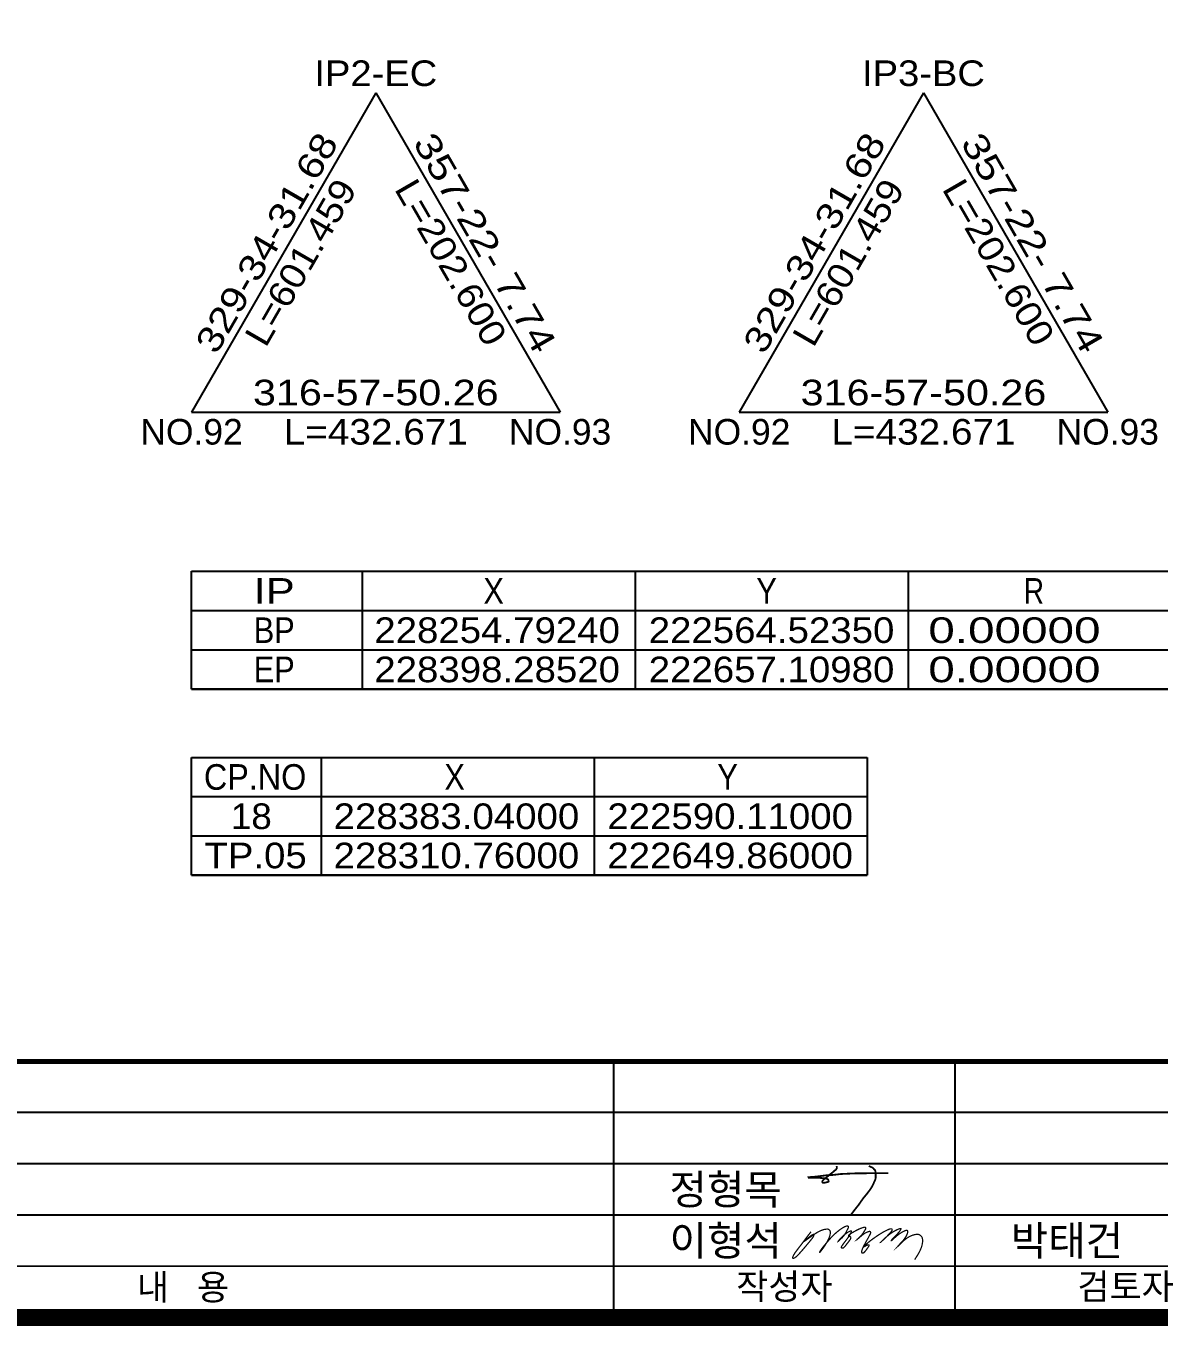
# Model space of a CAD drawing. Extents: x 224102 to 224943, y 224653 to 225247.
# Drawn here: x 224503.6 to 224636.4, y 224671.6 to 224823.9 of the extents above; entities that cross this region are included whole.
import ezdxf
from ezdxf.enums import TextEntityAlignment as Align

# ---------------------------------------------------------------- set-up
doc = ezdxf.new("R2010")
doc.units = 0
doc.header["$LTSCALE"] = 10
doc.header["$MEASUREMENT"] = 0
for name, color, linetype in [('CA-LEAL', 1, 'CONTINUOUS'), ('CA-LEAT', 3, 'CONTINUOUS'), ('CA-TABL-LIN1', 4, 'CONTINUOUS'), ('CA-TABL-LIN2', 1, 'CONTINUOUS'), ('CA-TABL-TEX1', 6, 'CONTINUOUS'), ('CA-TABL-TEX2', 3, 'CONTINUOUS'), ('CV-TABL-LIN1', 4, 'CONTINUOUS'), ('CV-TABL-LIN2', 1, 'CONTINUOUS'), ('CV-TABL-TEX1', 6, 'CONTINUOUS'), ('CV-TABL-TEX2', 3, 'CONTINUOUS'), ('CX-BORD', 3, 'CONTINUOUS'), ('CX-BORD-LIN1', 4, 'CONTINUOUS'), ('CX-BORD-LIN2', 3, 'CONTINUOUS'), ('CX-BORD-TEX2', 7, 'CONTINUOUS'), ('CX-BORD-TEX3', 6, 'CONTINUOUS')]:
    doc.layers.add(name, color=color, linetype=linetype)
doc.styles.get("Standard").update_dxf_attribs({"font": 'Dotum.ttf'})
doc.styles.add('TB_TEXT', font='Dotum.ttf')
doc.styles.add('TB_WBTXT', font='Dotum.ttf')
doc.styles.add('TB_WMTXT', font='Dotum.ttf')

# ---------------------------------------------------------------- blocks, each defined once
blk = doc.blocks.new('CXBLKA1-KHCA1')
at = {"layer": 'CX-BORD-LIN1', "const_width": 2}
blk.add_lwpolyline([(796, -2.273736754432321e-12), (0, 0), (0, 553.9999999999995), (795.9999999999995, 553.9999999999995)], close=True, dxfattribs=at)
at = {"layer": 'CX-BORD-LIN1'}
for points, const_width in [([(796, 30.00000000000098), (0, 29.99999999999869)], 0.6), ([(566, 6.000000000000252), (270, 5.9999999999993)], 0.2)]:
    blk.add_lwpolyline(points, dxfattribs=dict(at, const_width=const_width))
for points in [[(446, 3.907985046680551e-13), (446, 29.99999999999992)], [(486, 3.019806626980426e-13), (486, 30.00000000000006)]]:
    blk.add_lwpolyline(points, dxfattribs=at)
at = {"layer": 'CX-BORD-LIN2'}
for points in [[(566, 24.00000000000025), (270, 23.9999999999993)], [(566, 18.00000000000136), (270, 18.00000000000041)], [(566, 12.00000000000136), (270, 12.00000000000041)]]:
    blk.add_lwpolyline(points, dxfattribs=at)
at = {"layer": 'CX-BORD-LIN1', "style": 'TB_TEXT'}
for tag, height, p in [('TR_RNUM4', 3, (285.105116618196, 26.63656332936284)), ('TR_RDAT4', 3.5, (317.5, 26.99999999999994)), ('TR_DGN4', 3.5, (459.1184542177598, 26.99999999999993)), ('TR_CHK4', 3.5, (499.1184542177598, 26.99999999999993)), ('TR_APP4', 3.5, (539.1184542177598, 27.00000000000016)), ('TR_RNUM3', 3, (285.105116618196, 20.63656332936395)), ('TR_RDAT3', 3.5, (317.5, 21.00000000000105)), ('TR_DGN3', 3.5, (459.1184542177598, 21.00000000000104)), ('TR_CHK3', 3.5, (499.1184542177598, 21.00000000000104)), ('TR_APP3', 3.5, (539.1184542177598, 21.00000000000126)), ('TR_RDAT2', 3.5, (317.5, 15.00000000000105)), ('TR_DGN2', 3.5, (459.1184542177598, 15.00000000000104)), ('TR_CHK2', 3.5, (499.1184542177598, 15.00000000000104)), ('TR_APP2', 3.5, (539.1184542177598, 15.00000000000126)), ('TR_RNUM2', 3, (285.105116618196, 14.63656332936395)), ('TR_RDAT1', 3.5, (317.5, 8.999999999999943)), ('TR_DGN1', 3.5, (459.1184542177598, 8.999999999999929)), ('TR_CHK1', 3.5, (499.1184542177598, 8.999999999999929)), ('TR_APP1', 3.5, (539.1184542177598, 9.000000000000156)), ('TR_RNUM1', 3, (285.105116618196, 8.636563329362843))]:
    blk.add_attdef(tag, text='', height=height, dxfattribs=at).set_placement(p, align=Align.MIDDLE_CENTER)
for tag, p in [('TR_RCON4', (342.3033138082337, 26.99999999999994)), ('TR_RCON3', (342.3033138082337, 21.00000000000105)), ('TR_RCON2', (342.3033138082337, 15.00000000000105)), ('TR_RCON1', (342.3033138082337, 8.999999999999943))]:
    blk.add_attdef(tag, text='', height=3.5, dxfattribs=at).set_placement(p, align=Align.MIDDLE_LEFT)
at = {"layer": 'CX-BORD-LIN2', "style": 'TB_TEXT'}
blk.add_attdef('TD_VERSION', text='', height=3, rotation=90, dxfattribs=at).set_placement((800.499999405456, 48.01489921212271), align=Align.MIDDLE_CENTER)
at = {"layer": 'CX-BORD-TEX2', "style": 'TB_WMTXT'}
for tag, height, p in [('TB_CNAME', 5, (15.34476638720071, 531.8324131479244)), ('TB_CSCOP', 4, (16.63456755316156, 523.8324131479244))]:
    blk.add_attdef(tag, text='', height=height, dxfattribs=at).set_placement(p, align=Align.BOTTOM_LEFT)
at = {"layer": 'CX-BORD-TEX2', "style": 'TB_WBTXT'}
for tag, height, p in [('TB_MTITIL', 10, (398, 533.326413560618)), ('TB_STITL', 7, (398, 518.326413560618))]:
    blk.add_attdef(tag, text='', height=height, dxfattribs=at).set_placement(p, align=Align.MIDDLE_CENTER)
at = {"layer": 'CX-BORD-TEX3', "style": 'TB_TEXT'}
for s, p in [('내   용', (395.5, 3.584115170363834)), ('작성자', (466, 3.662000000000319)), ('검토자', (506, 3.662000000000432))]:
    blk.add_text(s, height=3, dxfattribs=at).set_placement(p, align=Align.MIDDLE)
for tag, height, p in [('TD_DCOMP', 4.5, (217.5, 24.99999999999931)), ('TD_CSECT', 4.5, (611, 24.99999999999896)), ('TD_DNAME_TOP', 4.5, (755, 24.99999999999912)), ('TD_DNAME_MAIN', 4.5, (755, 19.00715491911868)), ('TD_CCOMP', 4.5, (217.5, 14.99999999999931)), ('TD_HSCAL', 4.5, (626.6991483434026, 15.23515171695612)), ('TD_VSCAL', 4.5, (655.7793615572627, 15.23515171695612)), ('TD_DNAME_BOT', 3, (755, 13.65422715006187)), ('TD_CNAME', 4.5, (65, 5.752181573154171)), ('TD_FIELD', 4.5, (182.5, 5.52709622435755)), ('TD_CSTEP', 4.5, (253.2440000000001, 5.527096224357066)), ('TD_DWGCODE', 4.5, (641, 5.385823260720159)), ('TD_DWGNO', 4.5, (755, 5.385823260720144))]:
    blk.add_attdef(tag, text='', height=height, dxfattribs=at).set_placement(p, align=Align.MIDDLE_CENTER)
at = {"layer": 'CX-BORD-TEX3', "style": 'TB_TEXT', "width": 0.9}
blk.add_attdef('TD_CDIST', text='', height=4.5, dxfattribs=at).set_placement((656, 24.99999999999902), align=Align.MIDDLE_CENTER)

msp = doc.modelspace()

# ---------------------------------------------------------------- linework, layer by layer
at = {"layer": 'CA-LEAL', "linetype": 'Continuous'}
for p, q in [((224544.6225135029, 224816.0562249273), (224523.022513503, 224778.6439269272)), ((224544.6225135029, 224816.0562249273), (224566.222513503, 224778.6439269273)), ((224608.8225135029, 224816.0562247158), (224587.222513503, 224778.6439267157)), ((224608.8225135029, 224816.0562247158), (224630.422513503, 224778.6439267158)), ((224523.022513503, 224778.6439269272), (224566.222513503, 224778.6439269273)), ((224587.222513503, 224778.6439267157), (224630.422513503, 224778.6439267158))]:
    msp.add_line(p, q, dxfattribs=at)
at = {"layer": 'CA-TABL-LIN1'}
for p, q in [((224523.0225148185, 224759.9989892766), (224691.0225144212, 224759.999003162)), ((224523.0225157922, 224746.1989892766), (224523.0225148185, 224759.9989892766)), ((224543.0225144212, 224759.9989910264), (224543.0225153948, 224746.1989910263)), ((224523.0225151431, 224755.3989892766), (224691.0225147457, 224755.3990031619)), ((224523.0225157922, 224746.1989892766), (224691.0225153949, 224746.1990031619)), ((224691.0225153949, 224746.1990031619), (224523.0225157922, 224746.1989892766))]:
    msp.add_line(p, q, dxfattribs=at)
at = {"layer": 'CA-TABL-LIN2'}
for p, q in [((224575.0225144212, 224759.9989936228), (224575.0225153949, 224746.1989936228)), ((224607.0225144212, 224759.9989962193), (224607.0225153949, 224746.1989962193)), ((224523.0225154677, 224750.7989892765), (224691.0225150703, 224750.799003162))]:
    msp.add_line(p, q, dxfattribs=at)
at = {"layer": 'CV-TABL-LIN1'}
for p, q in [((224523.0225173303, 224724.3989892766), (224523.0225163566, 224738.1989892766)), ((224523.0225163566, 224738.1989892766), (224602.2225163566, 224738.1989892767)), ((224538.2225163566, 224738.1989892766), (224538.2225173303, 224724.3989892766)), ((224602.2225163566, 224738.1989892767), (224602.2225173303, 224724.3989892767)), ((224523.0225166812, 224733.5989892766), (224602.2225166812, 224733.5989892767)), ((224523.0225173303, 224724.3989892766), (224602.2225173303, 224724.3989892767)), ((224602.2225173303, 224724.3989892767), (224523.0225173303, 224724.3989892766))]:
    msp.add_line(p, q, dxfattribs=at)
at = {"layer": 'CV-TABL-LIN2'}
for p, q in [((224570.2225163566, 224738.1989892767), (224570.2225173303, 224724.3989892767)), ((224523.0225170057, 224728.9989892766), (224602.2225170057, 224728.9989892767))]:
    msp.add_line(p, q, dxfattribs=at)
at = {"layer": 'CX-BORD-LIN1'}
for points, const_width in [([(224595.2271587302, 224688.9958963218), (224596.1854992985, 224689.0661957062), (224597.4545958079, 224689.2289471662), (224598.1993647137, 224689.2678971245), (224599.123285656, 224689.3761965636), (224599.7511433623, 224689.4064905413), (224600.8639679992, 224689.4540951772), (224604.711809725, 224689.484454306)], 0.2099999999999999), ([(224598.644935774, 224690.3145612848), (224598.6576149999, 224690.1836146574), (224598.6702942257, 224690.124477618), (224598.6533882462, 224690.0399954816), (224598.6153516039, 224689.9639621452), (224598.5688614542, 224689.8837044088), (224598.399806835, 224689.7738778269), (224598.1631303683, 224689.5584497147), (224597.7235893937, 224689.2289706206), (224597.4869129268, 224688.9966462114), (224597.292499856, 224688.8488026356), (224597.1488036885, 224688.7643211507), (224597.068502615, 224688.6671671173), (224597.0051075211, 224688.5869093809), (224596.9670698436, 224688.498203496), (224596.9712965972, 224688.4263939081), (224597.0135599932, 224688.3545843202), (224597.0515976707, 224688.3419124232), (224597.2248780084, 224688.3545843202), (224597.2967266097, 224688.3714812687), (224597.5756664725, 224688.4348420566), (224597.677099244, 224688.4686353021), (224597.7024576956, 224688.502427896), (224597.698230942, 224688.5869093809), (224597.677099244, 224688.6756152658), (224597.6306090943, 224688.7474248537), (224597.5883456983, 224688.7854418477), (224597.474233701, 224688.8234581901), (224597.3432167594, 224688.8656989326), (224597.2206522899, 224688.8910440296), (224597.0431451986, 224688.8910440296), (224596.7768835264, 224688.916388475), (224595.8579553916, 224688.9457833669), (224595.2704914958, 224688.9500071154)], 0.2099999999999999), ([(224602.4168802005, 224690.3153776286), (224602.637712811, 224690.2158403664), (224602.7719451083, 224690.1595797499), (224602.8672059705, 224690.1033191334), (224602.953807319, 224690.0340758489), (224603.0428020681, 224689.9123051083), (224603.1400784801, 224689.828542892), (224603.1969476237, 224689.7073865267), (224603.2104167131, 224689.5473407936), (224603.2184727007, 224688.9214832943), (224603.1993265314, 224688.8114527893), (224603.144281424, 224688.6511901029), (224603.0844495154, 224688.5315915014), (224603.0629099456, 224688.4837516699), (224602.9360566099, 224688.1956969744), (224602.7852816911, 224687.891915445), (224602.5362727931, 224687.5057411763), (224602.2036087481, 224687.0727936001), (224601.8127515287, 224686.6028049942), (224601.5734249297, 224686.2727121764), (224601.1973711826, 224685.7306462113), (224600.8024818285, 224685.242683057), (224600.3205190712, 224684.6077500037)], 0.2099999999999999), ([(224595.639763609, 224682.6138526511), (224595.5865229789, 224682.5480529701), (224595.5190354193, 224682.4621069252), (224595.4396269401, 224682.3592922389), (224595.3506235517, 224682.2428866334), (224595.2543512641, 224682.1161678312), (224595.1531360874, 224681.9824135547), (224595.0493040318, 224681.8449015259), (224594.9451811074, 224681.7069094674), (224594.842763201, 224681.5712501481), (224594.742725706, 224681.4388765228), (224594.6454138921, 224681.3102765928), (224594.5511730294, 224681.1859383597), (224594.4603483879, 224681.0663498247), (224594.3732852375, 224680.9519989894), (224594.2903288482, 224680.8433738549), (224594.2118244899, 224680.7409624229), (224594.1380294916, 224680.6450627616), (224594.0688494189, 224680.5552132079), (224594.0041018964, 224680.4707621656), (224593.9436045487, 224680.3910580384), (224593.8871750004, 224680.3154492302), (224593.8346308761, 224680.2432841447), (224593.7857898005, 224680.1739111858), (224593.7404693981, 224680.1066787573), (224593.6985329392, 224680.0411294133), (224593.6600262767, 224679.9775823095), (224593.625040909, 224679.9165507518), (224593.5936683346, 224679.8585480461), (224593.566000052, 224679.8040874986), (224593.5421275596, 224679.7536824151), (224593.5221423559, 224679.7078461017), (224593.5061359395, 224679.6670918642), (224593.4941663214, 224679.6317822983), (224593.4861575639, 224679.6016771563), (224593.4820002418, 224679.5763854806), (224593.4815849297, 224679.5555163132), (224593.4848022027, 224679.5386786962), (224593.4915426355, 224679.5254816718), (224593.5016968029, 224679.515534282), (224593.5151552797, 224679.508445569), (224593.5318118359, 224679.5039291887), (224593.5515730213, 224679.5021172526), (224593.5743485811, 224679.5032464862), (224593.6000482602, 224679.5075536146), (224593.6285818035, 224679.5152753633), (224593.6598589561, 224679.5266484578), (224593.693789463, 224679.5419096233), (224593.7302830692, 224679.5612955853), (224593.7694371452, 224679.5852163642), (224593.8120995634, 224679.6147751627), (224593.8593058217, 224679.6512484782), (224593.9120914182, 224679.6959128082), (224593.9714918506, 224679.7500446505), (224594.038542617, 224679.8149205026), (224594.1142792153, 224679.8918168623), (224594.1997371434, 224679.982010227), (224594.2953796448, 224680.086068372), (224594.3993809455, 224680.2017241824), (224594.5093430171, 224680.3260018211), (224594.6228678311, 224680.455925451), (224594.7375573591, 224680.5885192349), (224594.8510135727, 224680.7208073355), (224594.9608384433, 224680.8498139157), (224595.0646339427, 224680.9725631382), (224595.1604834199, 224681.0866495981), (224595.2483957351, 224681.1919496187), (224595.3288611259, 224681.2889099556), (224595.40236983, 224681.3779773645), (224595.469412085, 224681.4595986008), (224595.5304781288, 224681.5342204201), (224595.5860581989, 224681.6022895781), (224595.6366425331, 224681.6642528303), (224595.6826791255, 224681.7205924008), (224595.7244469964, 224681.7719323888), (224595.7621829226, 224681.8189323617), (224595.7961236807, 224681.8622518874), (224595.8265060475, 224681.9025505335), (224595.8535667996, 224681.9404878676), (224595.877542714, 224681.9767234573), (224595.8986705673, 224682.0119168703), (224595.9171747708, 224682.0465592293), (224595.9332302735, 224682.0804678761), (224595.9469996592, 224682.1132917079), (224595.9586455117, 224682.1446796215), (224595.9683304144, 224682.1742805139), (224595.9762169513, 224682.2017432821), (224595.9824677057, 224682.2267168229), (224595.9872452616, 224682.2488500335), (224595.9906277157, 224682.2678627482), (224595.9923552176, 224682.283758552), (224595.9920834299, 224682.2966119672), (224595.9894680153, 224682.3064975163), (224595.9841646366, 224682.3134897216), (224595.9758289564, 224682.3176631056), (224595.9641166373, 224682.3190921906), (224595.9486833422, 224682.3178514991), (224595.9292329527, 224682.3139393018), (224595.9056622266, 224682.3070488633), (224595.8779161406, 224682.296797196), (224595.8459396715, 224682.2828013127), (224595.8096777961, 224682.2646782264), (224595.7690754912, 224682.2420449496), (224595.7240777335, 224682.2145184951), (224595.6746294997, 224682.1817158756), (224595.6207455218, 224682.1434101287), (224595.5627195519, 224682.0999983913), (224595.5009150972, 224682.0520338251), (224595.4356956648, 224682.0000695919), (224595.3674247619, 224681.9446588533), (224595.2964658958, 224681.8863547711), (224595.2231825737, 224681.825710507), (224595.1479383027, 224681.7632792228), (224595.0717863005, 224681.7000900624), (224594.9985386264, 224681.6390760995), (224594.9326970502, 224681.5836463897), (224594.8787633417, 224681.5372099891), (224594.8412392707, 224681.5031759533), (224594.8246266068, 224681.4849533381), (224594.83342712, 224681.4859511995), (224594.8721425799, 224681.5095785933), (224594.943544194, 224681.557907894), (224595.0434809194, 224681.6276647518), (224595.1660711512, 224681.714238135), (224595.3054332841, 224681.8130170127), (224595.455685713, 224681.9193903534), (224595.6109468327, 224682.0287471258), (224595.7653350382, 224682.1364762987), (224595.9129687243, 224682.2379668409), (224596.0491764224, 224682.3295140527), (224596.1741272095, 224682.4110385622), (224596.2892002994, 224682.4833673289), (224596.3957749056, 224682.5473273125), (224596.4952302419, 224682.6037454727), (224596.5889455218, 224682.6534487692), (224596.678299959, 224682.6972641617), (224596.7646727671, 224682.7360186098), (224596.8491438466, 224682.7704327295), (224596.931595845, 224682.8008017635), (224597.0116120967, 224682.8273146102), (224597.088775936, 224682.8501601685), (224597.1626706975, 224682.8695273372), (224597.2328797152, 224682.8856050149), (224597.2989863238, 224682.8985821005), (224597.3605738575, 224682.9086474929), (224597.4173524846, 224682.9159461873), (224597.4695397083, 224682.9204475656), (224597.5174798658, 224682.9220771063), (224597.5615172944, 224682.9207602877), (224597.6019963312, 224682.9164225887), (224597.6392613133, 224682.9089894875), (224597.6736565781, 224682.8983864626), (224597.7055264626, 224682.8845389926), (224597.735148951, 224682.8674461502), (224597.7625366164, 224682.8474013854), (224597.7876356784, 224682.8247717425), (224597.8103923571, 224682.7999242655), (224597.8307528723, 224682.773225999), (224597.848663444, 224682.7450439873), (224597.864070292, 224682.7157452742), (224597.8769196363, 224682.6856969044), (224597.8871786112, 224682.6551231825), (224597.8948980091, 224682.6236774557), (224597.9001495368, 224682.5908703316), (224597.903004901, 224682.5562124179), (224597.9035358085, 224682.5192143221), (224597.9018139662, 224682.4793866521), (224597.8979110807, 224682.4362400153), (224597.891898859, 224682.3892850197), (224597.8837584418, 224682.3380814898), (224597.873108706, 224682.2823861204), (224597.8594779626, 224682.222004823), (224597.8423945226, 224682.1567435094), (224597.8213866969, 224682.0864080913), (224597.7959827964, 224682.0108044803), (224597.7657111321, 224681.929738588), (224597.730100015, 224681.8430163265), (224597.6887746084, 224681.750541115), (224597.6417474849, 224681.6526064038), (224597.58912807, 224681.5496031511), (224597.5310257885, 224681.441922315), (224597.4675500656, 224681.3299548537), (224597.3988103266, 224681.2140917253), (224597.3249159966, 224681.0947238878), (224597.2459765006, 224680.9722422995), (224597.1625493615, 224680.8475826447), (224597.0769844921, 224680.7238595144), (224596.9920799029, 224680.6047322255), (224596.9106336044, 224680.4938600952), (224596.8354436071, 224680.3949024405), (224596.7693079214, 224680.3115185785), (224596.7150245579, 224680.2473678265), (224596.675391527, 224680.2061095015), (224596.6524828128, 224680.1902762066), (224596.6454762932, 224680.1978936888), (224596.6528258199, 224680.2258609811), (224596.6729852444, 224680.2710771166), (224596.7044084182, 224680.3304411284), (224596.745549193, 224680.4008520494), (224596.7948614202, 224680.4792089126), (224596.8507989514, 224680.562410751), (224596.91198266, 224680.6478601404), (224596.9777015064, 224680.7349738276), (224597.047411473, 224680.8236721017), (224597.1205685419, 224680.9138752523), (224597.1966286956, 224681.0055035688), (224597.2750479162, 224681.0984773404), (224597.355282186, 224681.1927168566), (224597.4367874874, 224681.2881424068), (224597.5191527155, 224681.3846520967), (224597.6024984177, 224681.4820552976), (224597.6870780545, 224681.580139197), (224597.7731450861, 224681.6786909826), (224597.860952973, 224681.7774978419), (224597.9507551754, 224681.8763469625), (224598.0428051538, 224681.9750255322), (224598.1373563687, 224682.0733207384), (224598.2345141174, 224682.1709564013), (224598.3337910474, 224682.2674028719), (224598.4345516428, 224682.3620671337), (224598.5361603882, 224682.4543561701), (224598.637981768, 224682.5436769646), (224598.7393802665, 224682.6294365007), (224598.8397203683, 224682.7110417619), (224598.9383665576, 224682.7878997318), (224599.0346985686, 224682.8595029447), (224599.1281571339, 224682.9256861392), (224599.2181982358, 224682.9863696045), (224599.3042778565, 224683.0414736301), (224599.3858519784, 224683.0909185054), (224599.4623765837, 224683.1346245196), (224599.5333076546, 224683.1725119623), (224599.5981011736, 224683.2045011228), (224599.6563854985, 224683.2306000348), (224599.708478491, 224683.2511677092), (224599.7548703881, 224683.2666509014), (224599.7960514273, 224683.2774963666), (224599.8325118457, 224683.2841508601), (224599.8647418806, 224683.2870611372), (224599.8932317694, 224683.2866739531), (224599.9184717491, 224683.2834360632), (224599.9408825093, 224683.2777632031), (224599.9606065481, 224683.2699470308), (224599.977716816, 224683.2602481845), (224599.9922862633, 224683.2489273026), (224600.0043878403, 224683.2362450235), (224600.0140944974, 224683.2224619853), (224600.021479185, 224683.2078388266), (224600.0266148535, 224683.1926361856), (224600.029547045, 224683.1769857098), (224600.030211669, 224683.1605030846), (224600.0285172269, 224683.1426750043), (224600.0243722198, 224683.1229881633), (224600.0176851492, 224683.1009292562), (224600.0083645163, 224683.0759849772), (224599.9963188225, 224683.0476420209), (224599.981456569, 224683.0153870819), (224599.9637772376, 224682.9789076472), (224599.943644232, 224682.9386943752), (224599.9215119365, 224682.8954387176), (224599.8978347353, 224682.8498321252), (224599.8730670126, 224682.8025660495), (224599.8476631524, 224682.7543319417), (224599.8220775392, 224682.7058212532), (224599.796764557, 224682.6577254351), (224599.7720514454, 224682.6105923345), (224599.747756865, 224682.5643953812), (224599.7235723321, 224682.5189644007), (224599.6991893625, 224682.4741292186), (224599.6742994723, 224682.4297196604), (224599.6485941775, 224682.3855655516), (224599.6217649942, 224682.3414967178), (224599.5935034384, 224682.2973429846), (224599.5635917993, 224682.2530099651), (224599.5321754592, 224682.2087064234), (224599.4994905732, 224682.1647169111), (224599.4657732969, 224682.12132598), (224599.4312597855, 224682.0788181816), (224599.3961861945, 224682.0374780679), (224599.360788679, 224681.9975901903), (224599.3253033947, 224681.9594391007), (224599.2898937538, 224681.9231737173), (224599.2544321974, 224681.8884004256), (224599.2187184235, 224681.8545899772), (224599.1825521303, 224681.8212131242), (224599.1457330156, 224681.7877406185), (224599.1080607777, 224681.7536432119), (224599.0693351147, 224681.7183916563), (224599.0293557245, 224681.6814567038), (224598.9882886966, 224681.6427793735), (224598.9477656859, 224681.6041817543), (224598.9097847387, 224681.567956202), (224598.8763439011, 224681.5363950731), (224598.8494412195, 224681.5117907233), (224598.8310747401, 224681.496435509), (224598.823242509, 224681.4926217862), (224598.8279425727, 224681.502641911), (224598.8465613636, 224681.5280320918), (224598.8780388599, 224681.5673039463), (224598.920703426, 224681.6182129447), (224598.9728834264, 224681.6785145568), (224599.0329072256, 224681.7459642529), (224599.0991031879, 224681.8183175029), (224599.1697996778, 224681.8933297769), (224599.2433250599, 224681.9687565449), (224599.3181955311, 224682.0426515777), (224599.3936786194, 224682.1142618484), (224599.4692296853, 224682.1831326309), (224599.5443040893, 224682.2488091989), (224599.6183571919, 224682.3108368263), (224599.6908443537, 224682.3687607869), (224599.7612209351, 224682.4221263546), (224599.8289422967, 224682.4704788031), (224599.8935093411, 224682.5134950542), (224599.9546051394, 224682.5513786203), (224600.011958305, 224682.5844646623), (224600.065297451, 224682.6130883406), (224600.1143511906, 224682.6375848157), (224600.1588481372, 224682.6582892481), (224600.1985169039, 224682.6755367985), (224600.2330861041, 224682.6896626272), (224600.2624051055, 224682.7009362715), (224600.2868062941, 224682.7093647749), (224600.3067428105, 224682.7148895576), (224600.3226677952, 224682.7174520394), (224600.3350343886, 224682.7169936408), (224600.3442957314, 224682.7134557819), (224600.3509049642, 224682.7067798826), (224600.3553152274, 224682.6969073632), (224600.3579072295, 224682.6838315183), (224600.3587719509, 224682.6677531411), (224600.3579279398, 224682.6489248992), (224600.3553937444, 224682.6275994603), (224600.3511879132, 224682.604029492), (224600.3453289942, 224682.5784676622), (224600.3378355358, 224682.5511666384), (224600.3287260862, 224682.5223790882), (224600.3179767431, 224682.4922681428), (224600.3053938019, 224682.4606387869), (224600.2907411071, 224682.4272064686), (224600.2737825034, 224682.3916866359), (224600.2542818355, 224682.3537947368), (224600.2320029481, 224682.3132462196), (224600.2067096859, 224682.2697565323), (224600.1781658935, 224682.2230411228), (224600.146198988, 224682.1728872417), (224600.1108906756, 224682.1193693478), (224600.0723862349, 224682.0626337026), (224600.0308309448, 224682.0028265672), (224599.9863700836, 224681.940094203), (224599.9391489301, 224681.8745828712), (224599.889312763, 224681.806438833), (224599.8370068608, 224681.7358083498), (224599.7825036468, 224681.6629812873), (224599.7265841228, 224681.5888219291), (224599.670156435, 224681.5143381633), (224599.6141287298, 224681.440537878), (224599.5594091536, 224681.3684289612), (224599.5069058526, 224681.299019301), (224599.4575269732, 224681.2333167855), (224599.4121806618, 224681.1723293028), (224599.3715873355, 224681.1168289428), (224599.3357164947, 224681.0666446035), (224599.3043499107, 224681.0213693846), (224599.2772693547, 224680.9805963857), (224599.254256598, 224680.9439187067), (224599.2350934118, 224680.9109294473), (224599.2195615674, 224680.8812217072), (224599.2074428361, 224680.8543885864), (224599.1985674152, 224680.8300719381), (224599.1929592073, 224680.8081086314), (224599.1906905408, 224680.7883842892), (224599.1918337445, 224680.7707845341), (224599.1964611469, 224680.755194989), (224599.2046450767, 224680.7415012765), (224599.2164578624, 224680.7295890195), (224599.2319718327, 224680.7193438408), (224599.2511537075, 224680.7107400348), (224599.2735477727, 224680.7041065832), (224599.2985927053, 224680.6998611396), (224599.3257271823, 224680.6984213573), (224599.354389881, 224680.7002048898), (224599.3840194785, 224680.7056293907), (224599.4140546517, 224680.7151125133), (224599.4439340779, 224680.729071911), (224599.4733230047, 224680.7478959475), (224599.5027929613, 224680.771855827), (224599.5331420475, 224680.8011934634), (224599.5651683632, 224680.8361507712), (224599.599670008, 224680.8769696644), (224599.6374450818, 224680.9238920575), (224599.6792916844, 224680.9771598646), (224599.7260079155, 224681.0370149998), (224599.777980356, 224681.1033474728), (224599.8339495107, 224681.1746396742), (224599.8922443658, 224681.2490220901), (224599.9511939071, 224681.3246252066), (224600.0091271207, 224681.3995795095), (224600.0643729925, 224681.4720154851), (224600.1152605086, 224681.5400636193), (224600.1601186549, 224681.6018543981), (224600.1976729975, 224681.6559721692), (224600.2282354221, 224681.702816726), (224600.2525143949, 224681.7432417237), (224600.2712183816, 224681.7781008172), (224600.2850558482, 224681.8082476617), (224600.2947352606, 224681.8345359121), (224600.3009650847, 224681.8578192236), (224600.3044537865, 224681.8789512511), (224600.305818955, 224681.8986473596), (224600.3053146722, 224681.9170697525), (224600.3031041433, 224681.9342423434), (224600.2993505734, 224681.9501890456), (224600.2942171677, 224681.9649337725), (224600.2878671311, 224681.9785004375), (224600.2804636691, 224681.9909129539), (224600.2721699866, 224682.0021952352), (224600.2630617107, 224682.0124000208), (224600.2528641558, 224682.0216953545), (224600.2412150581, 224682.0302781063), (224600.2277521539, 224682.0383451457), (224600.2121131794, 224682.0460933428), (224600.1939358709, 224682.0537195674), (224600.1728579645, 224682.0614206893), (224600.1485171966, 224682.0693935784), (224600.1210741993, 224682.0779325494), (224600.0927811876, 224682.0877216975), (224600.0664132725, 224682.0995425626), (224600.044745565, 224682.1141766846), (224600.0305531761, 224682.1324056035), (224600.0266112167, 224682.1550108593), (224600.0356947977, 224682.182773992), (224600.0605790301, 224682.2164765416), (224600.1031320183, 224682.2565796891), (224600.1615938398, 224682.3022631798), (224600.2332975655, 224682.3523864001), (224600.3155762664, 224682.4058087364), (224600.4057630134, 224682.4613895749), (224600.5011908774, 224682.5179883023), (224600.5991929293, 224682.5744643045), (224600.6971022401, 224682.6296769683), (224600.7926812228, 224682.6826527338), (224600.8854096582, 224682.7330862571), (224600.9751966695, 224682.7808392482), (224601.0619513798, 224682.825773417), (224601.1455829121, 224682.8677504738), (224601.2260003895, 224682.9066321283), (224601.3031129351, 224682.9422800906), (224601.3768296718, 224682.9745560708), (224601.4470416924, 224683.0033816243), (224601.5135679686, 224683.0289176886), (224601.5762094416, 224683.0513850467), (224601.6347670526, 224683.0710044817), (224601.689041743, 224683.0879967763), (224601.738834454, 224683.1025827138), (224601.7839461268, 224683.114983077), (224601.8241777028, 224683.1254186489), (224601.859441811, 224683.1340432608), (224601.8900978315, 224683.1407429364), (224601.9166168321, 224683.1453367482), (224601.9394698807, 224683.1476437679), (224601.9591280452, 224683.147483068), (224601.9760623933, 224683.1446737204), (224601.990743993, 224683.1390347974), (224602.0036439121, 224683.1303853709), (224602.015133689, 224683.118654905), (224602.0251867441, 224683.1042144297), (224602.0336769683, 224683.0875453668), (224602.0404782525, 224683.0691291385), (224602.0454644877, 224683.0494471666), (224602.0485095647, 224683.0289808728), (224602.0494873745, 224683.0082116793), (224602.0482718081, 224682.9876210077), (224602.0447545795, 224682.9675054292), (224602.0388986959, 224682.9474221113), (224602.0306849876, 224682.9267433704), (224602.0200942848, 224682.9048415232), (224602.007107418, 224682.8810888862), (224601.9917052175, 224682.8548577762), (224601.9738685135, 224682.8255205096), (224601.9535781364, 224682.792449403), (224601.9308969334, 224682.7552787402), (224601.90621582, 224682.7146906734), (224601.8800077282, 224682.6716293219), (224601.8527455904, 224682.6270388051), (224601.8249023388, 224682.5818632426), (224601.7969509057, 224682.5370467534), (224601.7693642233, 224682.4935334571), (224601.7426152238, 224682.4522674729), (224601.7170192991, 224682.4139407167), (224601.6922616788, 224682.3782362886), (224601.6678700524, 224682.3445850852), (224601.6433721089, 224682.3124180034), (224601.6182955379, 224682.2811659395), (224601.5921680284, 224682.2502597904), (224601.5645172699, 224682.2191304524), (224601.5348709516, 224682.1872088225), (224601.5028626821, 224682.154024633), (224601.4685497473, 224682.119502961), (224601.4320953524, 224682.0836677194), (224601.3936627026, 224682.0465428211), (224601.3534150032, 224682.008152179), (224601.3115154593, 224681.9685197061), (224601.2681272762, 224681.9276693154), (224601.223413659, 224681.8856249198), (224601.1779766364, 224681.8428288251), (224601.1341735307, 224681.8013969087), (224601.0948004877, 224681.7638634409), (224601.0626536529, 224681.7327626919), (224601.0405291723, 224681.7106289321), (224601.0312231913, 224681.6999964316), (224601.0375318559, 224681.7033994608), (224601.0622513116, 224681.72337229), (224601.107070085, 224681.7614120745), (224601.1692462249, 224681.8148675098), (224601.2449301613, 224681.8800501768), (224601.3302723238, 224681.953271656), (224601.4214231423, 224682.0308435281), (224601.5145330463, 224682.1090773738), (224601.6057524657, 224682.1842847736), (224601.6912318302, 224682.2527773083), (224601.7679387354, 224682.3116736533), (224601.8361094398, 224682.361320863), (224601.8967973679, 224682.4028730862), (224601.9510559439, 224682.4374844721), (224601.9999385924, 224682.4663091697), (224602.0444987376, 224682.490501328), (224602.0857898041, 224682.511215096), (224602.124865216, 224682.529604623), (224602.1625937603, 224682.546630371), (224602.1991056731, 224682.5624780562), (224602.2343465529, 224682.5771397077), (224602.2682619983, 224682.5906073546), (224602.3007976078, 224682.6028730262), (224602.33189898, 224682.6139287517), (224602.3615117135, 224682.6237665604), (224602.3895814068, 224682.6323784813), (224602.4160687009, 224682.6397170897), (224602.4409944068, 224682.6455771431), (224602.4643943779, 224682.6497139453), (224602.4863044676, 224682.6518827998), (224602.5067605293, 224682.6518390104), (224602.5257984166, 224682.6493378805), (224602.5434539827, 224682.6441347139), (224602.5597630812, 224682.6359848139), (224602.5747194257, 224682.6247414557), (224602.5881481703, 224682.6106497988), (224602.5998323295, 224682.5940529744), (224602.6095549177, 224682.5752941135), (224602.6170989494, 224682.5547163473), (224602.622247439, 224682.5326628067), (224602.6247834009, 224682.5094766227), (224602.6244898494, 224682.4855009265), (224602.6212282067, 224682.460986192), (224602.6151735257, 224682.4358122642), (224602.6065792666, 224682.4097663314), (224602.5956988901, 224682.3826355815), (224602.5827858564, 224682.3542072028), (224602.5680936262, 224682.3242683831), (224602.5518756599, 224682.2926063107), (224602.5343854178, 224682.2590081735), (224602.5158462755, 224682.2233400681), (224602.4963612683, 224682.1857837246), (224602.4760033465, 224682.1465997814), (224602.4548454604, 224682.1060488773), (224602.4329605605, 224682.0643916507), (224602.410421597, 224682.0218887402), (224602.3873015202, 224681.9788007843), (224602.3636732805, 224681.9353884216), (224602.3396006577, 224681.8918484596), (224602.3151107486, 224681.8481223808), (224602.2902214798, 224681.8040878372), (224602.2649507778, 224681.7596224803), (224602.2393165688, 224681.7146039616), (224602.2133367794, 224681.6689099329), (224602.1870293359, 224681.6224180459), (224602.1604121648, 224681.575005952), (224602.1335275093, 224681.5266381827), (224602.1065148795, 224681.4776267874), (224602.0795381026, 224681.4283706955), (224602.0527610057, 224681.3792688361), (224602.0263474155, 224681.3307201383), (224602.0004611593, 224681.2831235313), (224601.975266064, 224681.2368779445), (224601.9509259567, 224681.1923823069), (224601.9275530431, 224681.14988218), (224601.9050530445, 224681.1090096541), (224601.8832800604, 224681.0692434516), (224601.862088191, 224681.0300622952), (224601.841331536, 224680.9909449073), (224601.8208641953, 224680.9513700104), (224601.8005402688, 224680.9108163272), (224601.7802138562, 224680.86876258), (224601.759802837, 224680.8248842989), (224601.7394802084, 224680.7796442444), (224601.7194827471, 224680.7337019841), (224601.7000472297, 224680.6877170861), (224601.6814104331, 224680.6423491183), (224601.6638091338, 224680.5982576484), (224601.6474801087, 224680.5561022444), (224601.6326601344, 224680.5165424742), (224601.6195464213, 224680.480065475), (224601.6081779143, 224680.4464686611), (224601.5985539921, 224680.4153770166), (224601.5906740334, 224680.386415525), (224601.5845374169, 224680.3592091704), (224601.5801435211, 224680.3333829365), (224601.5774917247, 224680.3085618071), (224601.5765814065, 224680.284370766), (224601.5773849513, 224680.260555817), (224601.5797667691, 224680.2373470428), (224601.5835642764, 224680.2150955465), (224601.5886148895, 224680.1941524307), (224601.5947560248, 224680.1748687984), (224601.6018250986, 224680.1575957524), (224601.6096595273, 224680.1426843954), (224601.6180967272, 224680.1304858303), (224601.6270192422, 224680.1212327972), (224601.6364901265, 224680.114684585), (224601.646617562, 224680.1104821203), (224601.6575097301, 224680.1082663292), (224601.6692748129, 224680.1076781382), (224601.6820209917, 224680.1083584735), (224601.6958564487, 224680.1099482614), (224601.7108893653, 224680.1120884284), (224601.7273130318, 224680.114723979), (224601.7456611722, 224680.119016231), (224601.7665526189, 224680.1264305807), (224601.7906062047, 224680.1384324243), (224601.8184407617, 224680.156487158), (224601.8506751226, 224680.1820601779), (224601.8879281199, 224680.2166168801), (224601.9308185859, 224680.261622661), (224601.9795592919, 224680.3178377162), (224602.0327387635, 224680.3832014395), (224602.0885394646, 224680.4549480247), (224602.1451438597, 224680.5303116649), (224602.2007344128, 224680.6065265538), (224602.2534935882, 224680.6808268848), (224602.3016038499, 224680.7504468512), (224602.3432476623, 224680.8126206468), (224602.3770406481, 224680.8652291481), (224602.403331065, 224680.9087399658), (224602.422900329, 224680.9442673936), (224602.4365298565, 224680.9729257254), (224602.4450010637, 224680.9958292549), (224602.4490953668, 224681.0140922761), (224602.4495941819, 224681.0288290828), (224602.4472789253, 224681.0411539687), (224602.4427856312, 224681.0519724637), (224602.4361688045, 224681.0613550411), (224602.4273375684, 224681.0691634103), (224602.4162010458, 224681.0752592805), (224602.4026683597, 224681.079504361), (224602.3866486332, 224681.0817603613), (224602.3680509893, 224681.0818889905), (224602.3467845508, 224681.079751958), (224602.3227403071, 224681.0752083162), (224602.2957367117, 224681.0681064901), (224602.2655740843, 224681.0582922473), (224602.2320527448, 224681.0456113558), (224602.1949730129, 224681.0299095837), (224602.1541352082, 224681.0110326988), (224602.1093396508, 224680.9888264689), (224602.0603866602, 224680.9631366622), (224602.0076574631, 224680.9342690866), (224601.9538569144, 224680.9043697114), (224601.9022707755, 224680.8760445458), (224601.8561848082, 224680.8518995992), (224601.8188847739, 224680.8345408812), (224601.7936564345, 224680.8265744009), (224601.7837855514, 224680.8306061678), (224601.7925578864, 224680.8492421911), (224601.8222274158, 224680.8842291102), (224601.8709209755, 224680.9338760829), (224601.9357336162, 224680.9956328972), (224602.0137603884, 224681.0669493408), (224602.1020963429, 224681.1452752015), (224602.1978365302, 224681.2280602673), (224602.298076001, 224681.3127543257), (224602.399909806, 224681.3968071649), (224602.5008960323, 224681.4781113421), (224602.6004449133, 224681.556330494), (224602.6984297191, 224681.6315710267), (224602.7947237196, 224681.7039393465), (224602.8892001849, 224681.7735418597), (224602.9817323847, 224681.8404849723), (224603.0721935892, 224681.9048750907), (224603.1604570683, 224681.9668186212), (224603.2464595606, 224682.0264312693), (224603.3303916792, 224682.0838659392), (224603.4125075058, 224682.1392848345), (224603.4930611223, 224682.1928501586), (224603.5723066103, 224682.2447241151), (224603.6504980516, 224682.2950689077), (224603.7278895279, 224682.3440467399), (224603.8047351211, 224682.3918198152), (224603.8812042188, 224682.4384962692), (224603.9571274332, 224682.4839679662), (224604.0322506824, 224682.5280727021), (224604.1063198846, 224682.5706482734), (224604.1790809578, 224682.6115324762), (224604.2502798202, 224682.6505631066), (224604.3196623899, 224682.6875779608), (224604.3869745851, 224682.7224148351), (224604.4519502691, 224682.7549305885), (224604.514275086, 224682.7850583321), (224604.573622625, 224682.8127502396), (224604.6296664756, 224682.8379584848), (224604.6820802269, 224682.8606352416), (224604.7305374684, 224682.880732684), (224604.7747117893, 224682.8982029857), (224604.8142767788, 224682.9129983205), (224604.8490753109, 224682.9251164955), (224604.8796273975, 224682.9347378493), (224604.9066223352, 224682.942088354), (224604.9307494205, 224682.9473939814), (224604.9526979497, 224682.9508807036), (224604.9731572196, 224682.9527744923), (224604.9928165265, 224682.9533013195), (224605.0123651671, 224682.9526871571), (224605.0322898731, 224682.9510866386), (224605.0522671179, 224682.9483690436), (224605.0717708103, 224682.9443323136), (224605.0902748586, 224682.9387743895), (224605.1072531719, 224682.9314932129), (224605.1221796584, 224682.9222867248), (224605.1345282272, 224682.9109528664), (224605.1437727867, 224682.8972895792), (224605.1495294329, 224682.8811989545), (224605.1519830109, 224682.8629996844), (224605.1514605531, 224682.8431146108), (224605.148289092, 224682.8219665762), (224605.1427956598, 224682.7999784224), (224605.135307289, 224682.7775729918), (224605.1261510119, 224682.7551731264), (224605.1156538611, 224682.7332016686), (224605.1040368457, 224682.7119201216), (224605.0910968836, 224682.6909446337), (224605.0765248693, 224682.6697300146), (224605.0600116975, 224682.6477310739), (224605.0412482629, 224682.624402621), (224605.01992546, 224682.5991994657), (224604.9957341836, 224682.5715764174), (224604.9683653283, 224682.5409882858), (224604.9376339455, 224682.5070538761), (224604.9038517139, 224682.470047977), (224604.8674544687, 224682.4304093723), (224604.8288780454, 224682.3885768466), (224604.7885582794, 224682.3449891838), (224604.746931006, 224682.3000851683), (224604.7044320607, 224682.2543035842), (224604.6614972787, 224682.2080832157), (224604.6185110816, 224682.1618344846), (224604.5756522353, 224682.115854363), (224604.5330480919, 224682.0704114603), (224604.4908260034, 224682.0257743864), (224604.4491133219, 224681.9822117506), (224604.4080373995, 224681.9399921627), (224604.3677255882, 224681.8993842322), (224604.3283052402, 224681.8606565688), (224604.2897976843, 224681.8239164434), (224604.251800158, 224681.7886257721), (224604.2138038754, 224681.7540851324), (224604.1753000508, 224681.7195951018), (224604.1357798986, 224681.6844562578), (224604.0947346328, 224681.6479691779), (224604.0516554678, 224681.6094344394), (224604.0060336178, 224681.5681526199), (224603.9579626366, 224681.5240541106), (224603.9099454357, 224681.4795885578), (224603.8650872661, 224681.4378354214), (224603.8264933789, 224681.4018741615), (224603.7972690249, 224681.374784238), (224603.7805194554, 224681.3596451111), (224603.7793499211, 224681.3595362406), (224603.7968656732, 224681.3775370867), (224603.8351428546, 224681.4156598397), (224603.8921411761, 224681.4716476127), (224603.96479124, 224681.5421762489), (224604.0500236492, 224681.6239215919), (224604.1447690061, 224681.7135594849), (224604.2459579135, 224681.8077657713), (224604.3505209739, 224681.9032162948), (224604.4553887898, 224681.9965868984), (224604.5580610233, 224682.0851575342), (224604.6583135733, 224682.1686245876), (224604.7564913981, 224682.2472885525), (224604.8529394561, 224682.321449923), (224604.9480027056, 224682.391409193), (224605.0420261048, 224682.4574668565), (224605.1353546123, 224682.5199234074), (224605.228333186, 224682.5790793397), (224605.3210800071, 224682.6351394319), (224605.4128061468, 224682.6879256008), (224605.5024958993, 224682.737164048), (224605.5891335583, 224682.7825809747), (224605.671703418, 224682.8239025825), (224605.7491897722, 224682.8608550728), (224605.8205769149, 224682.893164647), (224605.8848491401, 224682.9205575064), (224605.9412598662, 224682.942882602), (224605.9901390093, 224682.9604798816), (224606.0320856099, 224682.9738120427), (224606.0676987087, 224682.9833417826), (224606.0975773461, 224682.9895317988), (224606.1223205628, 224682.9928447885), (224606.1425273993, 224682.9937434491), (224606.1587968961, 224682.9926904781), (224606.1716432963, 224682.9900320023), (224606.1812416526, 224682.9856478671), (224606.1876822203, 224682.9793013473), (224606.1910552548, 224682.9707557178), (224606.1914510114, 224682.9597742537), (224606.1889597451, 224682.9461202297), (224606.1836717114, 224682.9295569208), (224606.1756771656, 224682.9098476019), (224606.1650453447, 224682.8868357847), (224606.1517614134, 224682.8606859286), (224606.135789518, 224682.8316427297), (224606.1170938052, 224682.7999508841), (224606.0956384212, 224682.765855088), (224606.0713875126, 224682.7296000376), (224606.0443052258, 224682.6914304289), (224606.0143557072, 224682.6515909582), (224605.981560493, 224682.6103139013), (224605.9461706776, 224682.5677818533), (224605.908494745, 224682.5241649887), (224605.8688411794, 224682.4796334823), (224605.8275184649, 224682.4343575089), (224605.7848350856, 224682.3885072431), (224605.7410995254, 224682.3422528596), (224605.6966202687, 224682.2957645332), (224605.6516967323, 224682.2492111099), (224605.6065920651, 224682.2027561217), (224605.5615603489, 224682.156561772), (224605.5168556655, 224682.110790264), (224605.4727320965, 224682.065603801), (224605.429443724, 224682.0211645865), (224605.3872446295, 224681.9776348238), (224605.3463888949, 224681.9351767162), (224605.307121535, 224681.8939511386), (224605.2696512971, 224681.8541136523), (224605.2341778614, 224681.8158184898), (224605.2009009083, 224681.7792198843), (224605.170020118, 224681.7444720682), (224605.1417351709, 224681.7117292745), (224605.1162457472, 224681.6811457358), (224605.0937515272, 224681.652875685), (224605.0745279219, 224681.6271885968), (224605.059153265, 224681.6048149132), (224605.0482816208, 224681.5866003183), (224605.0425670537, 224681.5733904961), (224605.0426636279, 224681.5660311307), (224605.0492254079, 224681.565367906), (224605.0629064581, 224681.5722465061), (224605.0843608427, 224681.587512615), (224605.1139852454, 224681.6116825968), (224605.1511468274, 224681.6439555352), (224605.1949553693, 224681.6832011942), (224605.2445206515, 224681.7282893376), (224605.2989524545, 224681.7780897292), (224605.357360559, 224681.8314721331), (224605.4188547453, 224681.8873063129), (224605.482544794, 224681.9444620325), (224605.5476343502, 224682.0019269549), (224605.613702517, 224682.0591603393), (224605.6804222621, 224682.1157393441), (224605.7474665534, 224682.1712411275), (224605.8145083582, 224682.2252428479), (224605.8812206446, 224682.2773216636), (224605.9472763801, 224682.3270547327), (224606.0123485324, 224682.3740192138), (224606.076125319, 224682.4178778161), (224606.1383559565, 224682.4586354523), (224606.1988049114, 224682.4963825866), (224606.25723665, 224682.5312096827), (224606.3134156387, 224682.5632072044), (224606.3671063439, 224682.5924656157), (224606.4180732321, 224682.6190753803), (224606.4660807695, 224682.6431269622), (224606.5109478245, 224682.6647187964), (224606.5527108719, 224682.6839812018), (224606.5914607884, 224682.7010524689), (224606.627288451, 224682.7160708876), (224606.6602847363, 224682.7291747483), (224606.6905405211, 224682.7405023411), (224606.7181466821, 224682.7501919562), (224606.7431940962, 224682.7583818838), (224606.7658038286, 224682.7651940083), (224606.7862176994, 224682.7706845909), (224606.8047077173, 224682.7748934866), (224606.8215458907, 224682.7778605509), (224606.8370042285, 224682.779625639), (224606.8513547391, 224682.7802286062), (224606.8648694313, 224682.7797093078), (224606.8778203137, 224682.7781075989), (224606.890409847, 224682.7754323155), (224606.9025623008, 224682.7715682159), (224606.9141323967, 224682.7663690386), (224606.9249748565, 224682.7596885226), (224606.9349444017, 224682.7513804066), (224606.9438957541, 224682.7412984293), (224606.9516836353, 224682.7292963295), (224606.9581627671, 224682.7152278461), (224606.9632242425, 224682.6990145344), (224606.96690464, 224682.6808492162), (224606.9692769098, 224682.6609925301), (224606.9704140019, 224682.6397051146), (224606.9703888662, 224682.6172476083), (224606.9692744528, 224682.5938806494), (224606.9671437118, 224682.5698648768), (224606.9640695931, 224682.5454609288), (224606.9601068094, 224682.5208642842), (224606.9552371227, 224682.4960097836), (224606.9494240581, 224682.4707671079), (224606.9426311403, 224682.4450059378), (224606.9348218942, 224682.418595954), (224606.9259598446, 224682.3914068377), (224606.9160085162, 224682.3633082695), (224606.9049314339, 224682.3341699302), (224606.8927042809, 224682.3039049405), (224606.8793513739, 224682.2726001798), (224606.8649091878, 224682.2403859671), (224606.8494141977, 224682.2073926216), (224606.8329028787, 224682.1737504626), (224606.8154117057, 224682.1395898091), (224606.7969771538, 224682.1050409802), (224606.7776356981, 224682.0702342952), (224606.7574419474, 224682.03530273), (224606.7365230467, 224682.0003898892), (224606.7150242746, 224681.9656420339), (224606.6930909102, 224681.9312054254), (224606.6708682319, 224681.897226325), (224606.6485015189, 224681.863850994), (224606.6261360497, 224681.8312256937), (224606.6039171031, 224681.7994966856), (224606.5818931056, 224681.7687127231), (224606.5597250737, 224681.7385325299), (224606.5369771715, 224681.708517322), (224606.5132135631, 224681.6782283152), (224606.4879984127, 224681.6472267255), (224606.4608958844, 224681.615073769), (224606.4314701424, 224681.5813306615), (224606.3992853506, 224681.545558619), (224606.364111433, 224681.5074948097), (224606.3265413511, 224681.4675802112), (224606.2873738265, 224681.4264317532), (224606.2474075805, 224681.3846663653), (224606.2074413345, 224681.3429009776), (224606.1682738099, 224681.3017525196), (224606.1307037281, 224681.261837921), (224606.0955298104, 224681.2237741118), (224606.063357177, 224681.1880455091), (224606.0340165435, 224681.1546064798), (224606.0071450241, 224681.1232788786), (224605.9823797331, 224681.0938845599), (224605.9593577849, 224681.0662453781), (224605.9377162938, 224681.0401831878), (224605.917092374, 224681.0155198435), (224605.8971231399, 224680.9920771996), (224605.8778633038, 224680.9700507352), (224605.8610379709, 224680.9511304271), (224605.8487898443, 224680.9373798773), (224605.8432616271, 224680.9308626872), (224605.8465960225, 224680.9336424583), (224605.8609357337, 224680.9477827922), (224605.8884234638, 224680.9753472906), (224605.931201916, 224681.0183995551), (224605.9905934325, 224681.0780914786), (224606.0646389119, 224681.1519281199), (224606.150558892, 224681.2365028289), (224606.2455739103, 224681.3284089558), (224606.3469045046, 224681.4242398508), (224606.4517712127, 224681.5205888639), (224606.5573945721, 224681.6140493451), (224606.6609951206, 224681.7012146446), (224606.7602749807, 224681.7793735498), (224606.8548626144, 224681.8485965971), (224606.9448680687, 224681.9096497608), (224607.0304013902, 224681.9632990144), (224607.111572626, 224682.0103103321), (224607.1884918229, 224682.0514496876), (224607.2612690277, 224682.0874830549), (224607.3300142874, 224682.1191764079), (224607.3949040016, 224682.1472221259), (224607.4563799812, 224682.1720182102), (224607.5149503904, 224682.1938890675), (224607.5711233927, 224682.2131591046), (224607.6254071523, 224682.2301527281), (224607.6783098328, 224682.2451943448), (224607.7303395981, 224682.2586083614), (224607.7820046123, 224682.2707191846), (224607.833679919, 224682.2817483995), (224607.8852080814, 224682.2915063052), (224607.9362985429, 224682.2997003787), (224607.9866607468, 224682.3060380975), (224608.0360041361, 224682.3102269388), (224608.0840381541, 224682.3119743799), (224608.1304722441, 224682.3109878982), (224608.1750158494, 224682.3069749709), (224608.2174480644, 224682.2997365973), (224608.2578265894, 224682.289447865), (224608.296278776, 224682.2763773835), (224608.3329319758, 224682.2607937623), (224608.3679135405, 224682.2429656111), (224608.4013508215, 224682.2231615392), (224608.4333711705, 224682.2016501562), (224608.4641019391, 224682.1787000718), (224608.4936220527, 224682.1545311417), (224608.5218167322, 224682.1291682068), (224608.5485227724, 224682.1025873546), (224608.5735769681, 224682.0747646722), (224608.596816114, 224682.045676247), (224608.6180770049, 224682.0152981662), (224608.6371964354, 224681.9836065172), (224608.6540112004, 224681.9505773871), (224608.6684185757, 224681.9162165541), (224608.6805577605, 224681.8806485593), (224608.6906284355, 224681.8440276345), (224608.6988302809, 224681.8065080117), (224608.7053629773, 224681.7682439227), (224608.710426205, 224681.7293895993), (224608.7142196446, 224681.6900992736), (224608.7169429763, 224681.6505271773), (224608.7187504423, 224681.6107583972), (224608.7196145307, 224681.57060144), (224608.7194622914, 224681.5297956671), (224608.7182207743, 224681.4880804398), (224608.715817029, 224681.4451951198), (224608.7121781055, 224681.4008790686), (224608.7072310536, 224681.3548716474), (224608.700902923, 224681.306912218), (224608.6931420926, 224681.2568474125), (224608.6839822566, 224681.2049529475), (224608.6734784383, 224681.15161181), (224608.6616856609, 224681.0972069875), (224608.6486589476, 224681.0421214671), (224608.6344533217, 224680.9867382362), (224608.6191238063, 224680.9314402819), (224608.6027254247, 224680.8766105916), (224608.5853373098, 224680.8225940266), (224608.5671350325, 224680.7695829447), (224608.5483182734, 224680.7177315779), (224608.529086713, 224680.667194158), (224608.509640032, 224680.6181249169), (224608.490177911, 224680.5706780865), (224608.4709000305, 224680.5250078987), (224608.4520060712, 224680.4812685856), (224608.4335472917, 224680.439394755), (224608.4149812637, 224680.3984425201), (224608.395617137, 224680.35724837), (224608.3747640615, 224680.3146487938), (224608.3517311868, 224680.2694802808), (224608.325827663, 224680.2205793201), (224608.2963626397, 224680.1667824009), (224608.2626452667, 224680.1069260124), (224608.2240393028, 224680.0399796199), (224608.1801269423, 224679.9654445935), (224608.1305449886, 224679.882955279), (224608.0749302448, 224679.7921460229), (224608.0129195144, 224679.6926511709), (224607.9441496005, 224679.5841050694), (224607.8682573063, 224679.4661420645), (224607.7848794354, 224679.3383965022)], 0.1469999999999999)]:
    msp.add_lwpolyline(points, dxfattribs=dict(at, const_width=const_width))

# ---------------------------------------------------------------- block references
at = {"layer": 'CX-BORD'}
ref = msp.add_blockref('CXBLKA1-KHCA1', (224126.5170676483, 224672.5690465146), dxfattribs=at)
ref.add_attrib('TR_DGN1', '이형석', dxfattribs={"layer": 'CX-BORD-LIN1', "height": 3.5, "style": 'TB_TEXT'}).set_placement((224585.635521866, 224681.5690465146), align=Align.MIDDLE_CENTER)
ref.add_attrib('TR_CHK1', '박태건', dxfattribs={"layer": 'CX-BORD-LIN1', "height": 3.5, "style": 'TB_TEXT'}).set_placement((224625.635521866, 224681.5690465146), align=Align.MIDDLE_CENTER)
ref.add_attrib('TR_DGN2', '정형목', dxfattribs={"layer": 'CX-BORD-LIN1', "height": 3.5, "style": 'TB_TEXT'}).set_placement((224585.635521866, 224687.5690465146), align=Align.MIDDLE_CENTER)

# ---------------------------------------------------------------- texts
at = {"layer": 'CA-LEAT'}
for s, width, p, p2 in [('IP2-EC', 1.009300998575094, (224537.4225135029, 224816.8562249273), (224551.822513503, 224816.8562249273)), ('IP3-BC', 0.9945459657010273, (224601.622513503, 224816.8562247157), (224616.0225135029, 224816.8562247158)), ('316-57-50.26', 1.015821966976304, (224530.222513503, 224779.4439274833), (224559.022513503, 224779.4439274833)), ('316-57-50.26', 1.015821966977331, (224594.4225135031, 224779.4439272717), (224623.222513503, 224779.4439272718)), ('NO.92', 0.9633986928127897, (224517.022513503, 224774.8439274832), (224529.0225135031, 224774.8439274832)), ('L=432.671', 1.03681125439792, (224533.822513503, 224774.8439274833), (224555.4225135031, 224774.8439274833)), ('NO.93', 0.9633986928104531, (224560.222513503, 224774.8439274833), (224572.222513503, 224774.8439274833)), ('NO.92', 0.9633986928127897, (224581.222513503, 224774.8439272717), (224593.2225135031, 224774.8439272717)), ('L=432.671', 1.03681125439792, (224598.022513503, 224774.8439272717), (224619.6225135031, 224774.8439272718)), ('NO.93', 0.9633986928104531, (224624.4225135031, 224774.8439272718), (224636.4225135031, 224774.8439272718))]:
    msp.add_text(s, height=3.000000000000014, dxfattribs=dict(at, width=width)).set_placement(p, p2, align=Align.FIT)
for s, rotation, width, p, p2 in [('329-34-31.68', 59.99999999914466, 1.015821966946958, (224525.929693179, 224785.2793103913), (224540.329693179, 224810.2208420193)), ('357-22- 7.74', 300.0000000010849, 1.054426229477447, (224548.915333827, 224810.2208420193), (224563.315333827, 224785.2793103913)), ('329-34-31.68', 59.99999999920256, 1.015821966948736, (224590.129693179, 224785.2793101797), (224604.529693179, 224810.2208418078)), ('357-22- 7.74', 300.0000000010849, 1.054426229477447, (224613.115333827, 224810.2208418078), (224627.515333827, 224785.2793101798)), ('L=601.459', 60.00000000041208, 1.036811254408042, (224531.713410037, 224786.0970018452), (224542.513410037, 224804.8031505673)), ('L=202.600', 299.9999999996651, 1.036811254405622, (224546.731616969, 224804.8031505673), (224557.531616969, 224786.0970018453)), ('L=601.459', 60.00000000044034, 1.036811254406134, (224595.913410037, 224786.0970016338), (224606.713410037, 224804.8031503558)), ('L=202.600', 299.9999999997989, 1.036811254407019, (224610.931616969, 224804.8031503558), (224621.731616969, 224786.0970016338))]:
    msp.add_text(s, height=3.000000000000014, rotation=rotation, dxfattribs=dict(at, width=width)).set_placement(p, p2, align=Align.FIT)
at = {"layer": 'CA-TABL-TEX1'}
for s, rotation, width, p, p2 in [('IP', 4.042362527590992e-06, 1.278958785246353, (224530.3181353452, 224756.1989897913), (224535.1181353452, 224756.19899013)), ('X', 4.042362527590992e-06, 0.9540453074410499, (224557.2358908336, 224756.1989916906), (224559.6358908336, 224756.1989918599)), ('Y', 4.042362527541973e-06, 0.9571428571521406, (224589.2358908335, 224756.198994287), (224591.6358908336, 224756.1989944563)), ('R', 4.042362527590992e-06, 0.8619883040914748, (224620.5575965739, 224756.1989961583), (224622.9575965739, 224756.1989963276)), ('BP', 4.042362527566483e-06, 0.8709010339765786, (224530.3181356698, 224751.5989897913), (224535.1181356698, 224751.59899013)), ('EP', 4.042709928952488e-06, 0.9056835637513728, (224530.3181359943, 224746.9989897913), (224535.1181359943, 224746.99899013))]:
    msp.add_text(s, height=3.000000000000014, rotation=rotation, dxfattribs=dict(at, width=width)).set_placement(p, p2, align=Align.FIT)
at = {"layer": 'CA-TABL-TEX2'}
for s, rotation, width, p, p2 in [('228254.79240', 4.042536228275827e-06, 1.017867932671145, (224544.4443008898, 224751.598990788), (224573.2443008898, 224751.59899282)), ('222564.52350', 4.042536228271741e-06, 1.017867932672173, (224576.610765476, 224751.5989930576), (224605.410765476, 224751.5989950896)), ('    0.00000', 4.042552019247175e-06, 1.215898012748136, (224603.178094812, 224751.5989949321), (224629.578094812, 224751.5989967947)), ('228398.28520', 4.042536228271741e-06, 1.017867932672173, (224544.4443012144, 224746.998990788), (224573.2443012144, 224746.99899282)), ('222657.10980', 4.042594128502742e-06, 1.017867932672173, (224576.6107658005, 224746.9989930576), (224605.4107658005, 224746.9989950896)), ('    0.00000', 4.042552019251632e-06, 1.215898012746796, (224603.1780951365, 224746.998994932), (224629.5780951365, 224746.9989967947))]:
    msp.add_text(s, height=3.000000000000014, rotation=rotation, dxfattribs=dict(at, width=width)).set_placement(p, p2, align=Align.FIT)
at = {"layer": 'CV-TABL-TEX1'}
for s, rotation, width, p, p2 in [('CP.NO', 4.042501488115983e-06, 0.9037400367916288, (224524.473120141, 224734.3989893789), (224536.4731201411, 224734.3989902256)), ('X', 4.042362527541973e-06, 0.9540453074526191, (224552.6615689205, 224734.3989913678), (224555.0615689205, 224734.3989915371)), ('Y', 4.042362527541973e-06, 0.9571428571521406, (224584.6615689205, 224734.3989913678), (224587.0615689205, 224734.3989915372)), ('18', 4.042362527590992e-06, 0.9876046901148555, (224527.6297442922, 224729.7989896017), (224532.4297442922, 224729.7989899403)), ('TP.05', 4.042501488135591e-06, 1.040593010942462, (224524.5261370033, 224725.1989893827), (224536.5261370033, 224725.1989902293))]:
    msp.add_text(s, height=3.000000000000014, rotation=rotation, dxfattribs=dict(at, width=width)).set_placement(p, p2, align=Align.FIT)
at = {"layer": 'CV-TABL-TEX2'}
for s, rotation, width, p, p2 in [('228383.04000', 4.042536228275827e-06, 1.017867932671145, (224539.6709296429, 224729.7989904512), (224568.4709296429, 224729.7989924832)), ('222590.11000', 4.042536228275827e-06, 1.017867932671145, (224571.7604126297, 224729.7989927154), (224600.5604126297, 224729.7989947474)), ('228310.76000', 4.042594128502742e-06, 1.017867932672173, (224539.6709299675, 224725.1989904512), (224568.4709299675, 224725.1989924832)), ('222649.86000', 4.042536228267656e-06, 1.017867932673202, (224571.7604129543, 224725.1989927153), (224600.5604129543, 224725.1989947473))]:
    msp.add_text(s, height=3.000000000000014, rotation=rotation, dxfattribs=dict(at, width=width)).set_placement(p, p2, align=Align.FIT)

doc.saveas('drawing.dxf')
